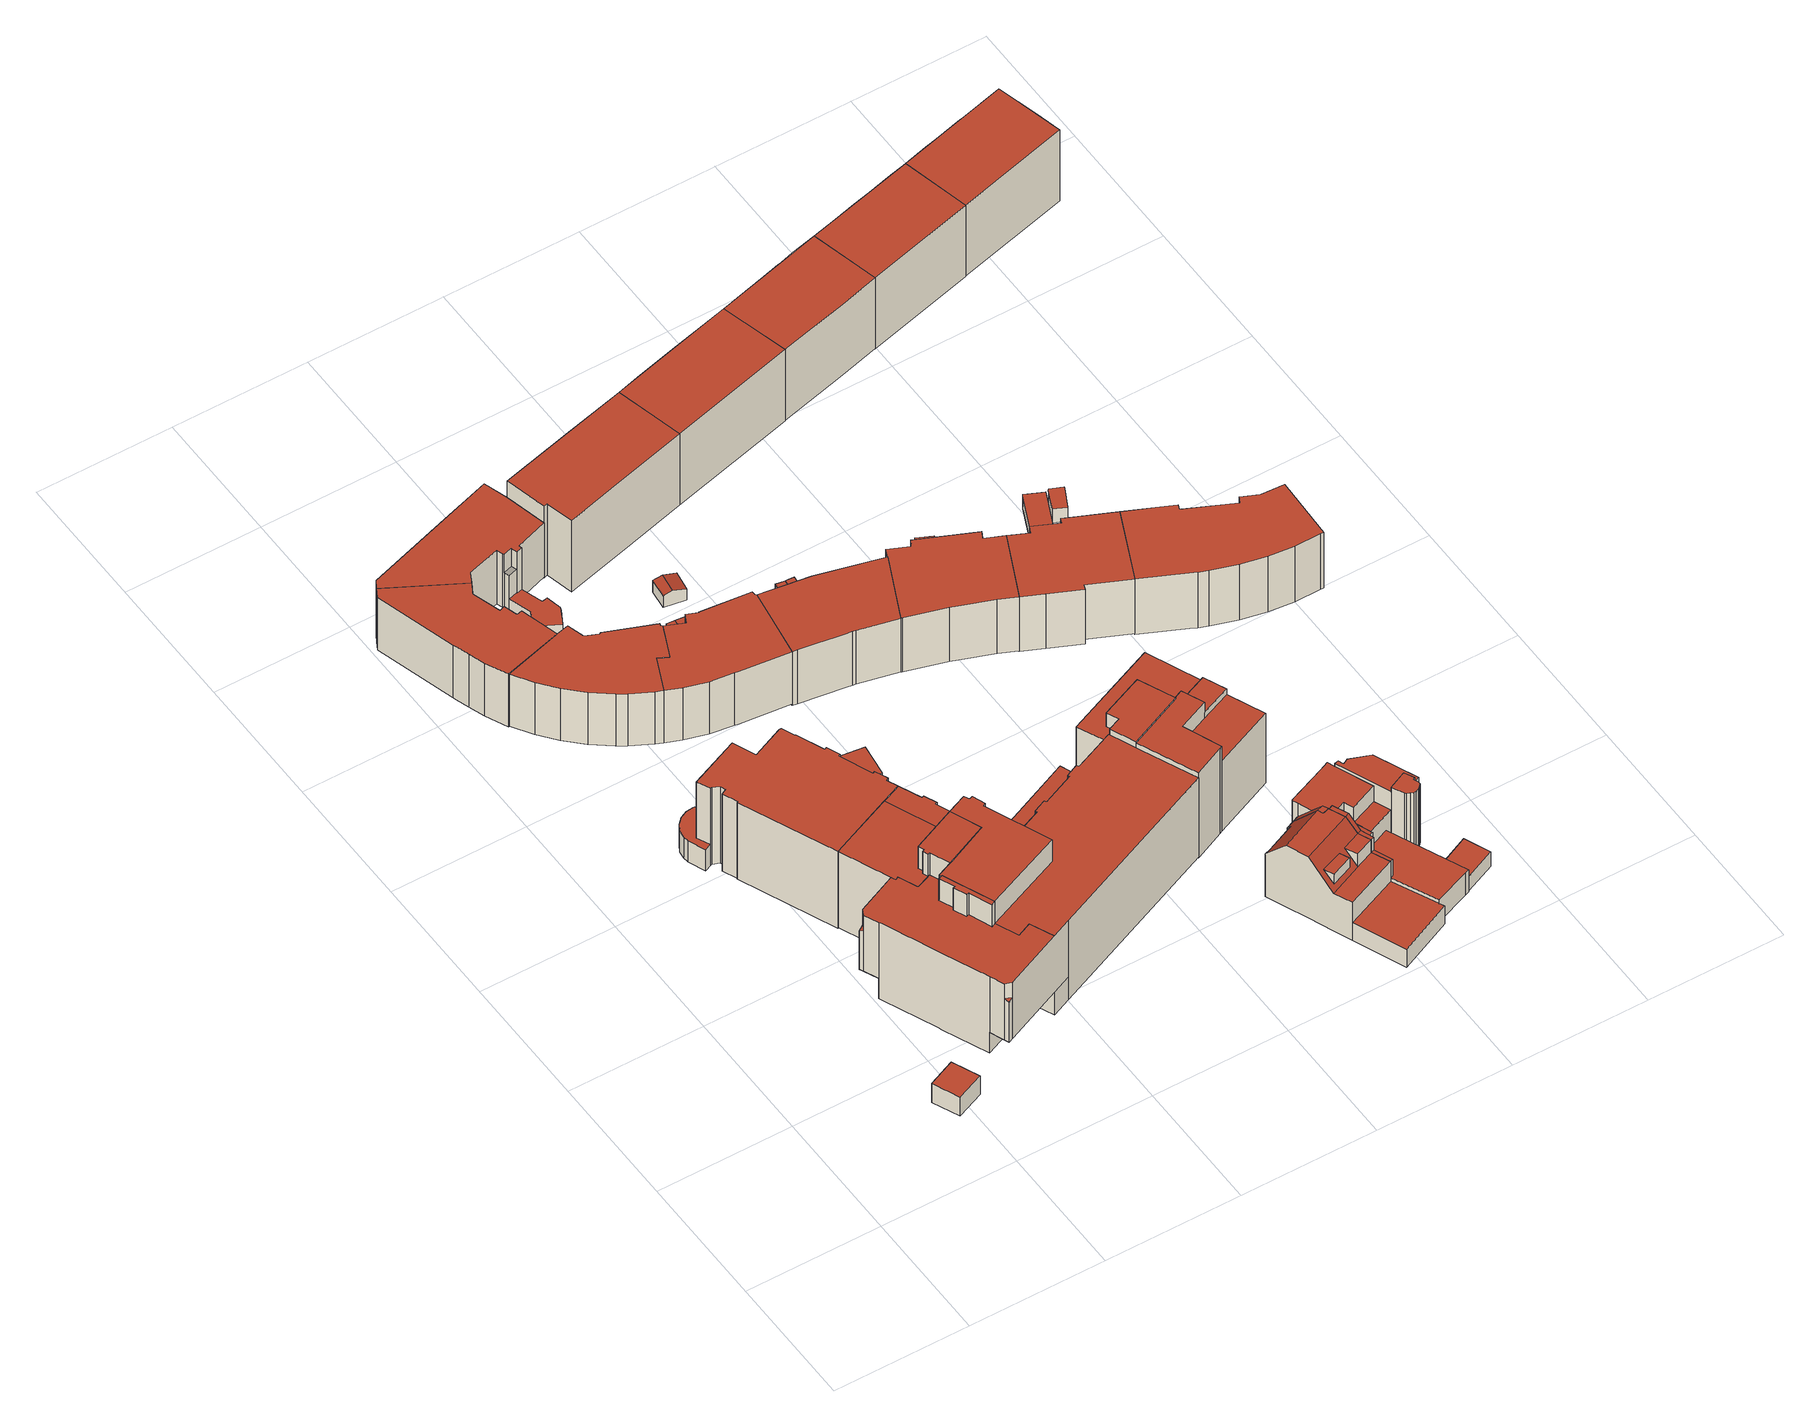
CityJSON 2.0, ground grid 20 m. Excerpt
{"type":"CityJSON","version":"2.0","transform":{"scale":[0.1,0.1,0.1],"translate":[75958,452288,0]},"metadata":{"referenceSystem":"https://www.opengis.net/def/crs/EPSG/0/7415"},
"CityObjects":{
"building1":{"type":"Building","attributes":{"Volume":65.05,"Dakoppervlakte":18.76,"Muuroppervlakte":60.08,"Vloeroppervlakte":18.76,"hoogte_Z_max_in_m_NAP":5.34,"GEB_DOEL":"winkelfunctie","dateOfConstruction":"1984-01-01","measuredHeight":3.47},"geometry":[{"type":"Solid","lod":"2","boundaries":[[[[0,1,2,3]],[[4,5,6,7]],[[3,6,5,0]],[[3,2,7,6]],[[1,4,7,2]],[[0,5,4,1]]]],"semantics":{"surfaces":[{"type":"GroundSurface"},{"type":"RoofSurface"},{"type":"WallSurface"}],"values":[[0,1,2,2,2,2]]}}]},
"building2":{"type":"Building","attributes":{"Volume":2434.94,"Dakoppervlakte":188.05,"Muuroppervlakte":1037.44,"Vloeroppervlakte":131.48,"hoogte_Z_max_in_m_NAP":19.71,"GEB_DOEL":"winkelfunctie","dateOfConstruction":"1984-01-01","measuredHeight":17.96},"geometry":[{"type":"Solid","lod":"2","boundaries":[[[[8,9,10,11,12,13,14,15,16,17,18,19,20,21,22]],[[23,24,25,26,27,28,29,30,31,32,33]],[[34,35,36,37,38,39,40,41,42]],[[43,44,45,46,47,48,49,50,51,52,53,54,55,56,57,58,59,60,61,62,63,64,65,66,67,68,69,70,71]],[[72,73,74]],[[75,76,77]],[[78,79,80,81,82,83,84,85]],[[10,9,24,44,43]],[[23,45,44,24]],[[23,33,46,45]],[[46,33,32,31,48,47]],[[72,49,48,31,30]],[[50,74,28,27,51]],[[18,17,40,55,54,53,52,51,27,21,20,19]],[[40,39,75,56,55]],[[57,77,37,36,58]],[[58,36,35,59]],[[59,35,34,60]],[[34,42,61,60]],[[13,12,70,69]],[[12,11,71,70]],[[10,43,71,11]],[[73,29,28,74]],[[72,30,29,73]],[[49,72,74,50]],[[38,37,77,76]],[[39,38,76,75]],[[75,77,57,56]],[[13,69,81,80,62,14]],[[64,63,79,78]],[[63,62,80,79]],[[82,81,69,68]],[[68,67,83,82]],[[67,66,84,83]],[[66,65,85,84]],[[64,78,85,65]],[[27,26,22,21]],[[8,22,26,25]],[[24,9,8,25]],[[16,15,42,41]],[[41,40,17,16]],[[62,61,42,15,14]]]],"semantics":{"surfaces":[{"type":"GroundSurface"},{"type":"OuterCeilingSurface"},{"type":"RoofSurface"},{"type":"WallSurface"}],"values":[[0,1,1,2,2,2,2,3,3,3,3,3,3,3,3,3,3,3,3,3,3,3,3,3,3,3,3,3,3,3,3,3,3,3,3,3,3,3,3,3,3,3]]}}]},
"building3":{"type":"Building","attributes":{"Volume":1548.56,"Dakoppervlakte":161.44,"Muuroppervlakte":562.69,"Vloeroppervlakte":161.44,"hoogte_Z_max_in_m_NAP":11.16,"GEB_DOEL":"woonfunctie","dateOfConstruction":"1934-01-01","measuredHeight":9.59},"geometry":[{"type":"Solid","lod":"2","boundaries":[[[[86,87,88,89,90,91,92,93,94,95,96,97,98,99]],[[100,101,102,103,104,105,106,107,108,109,110,111,112,113]],[[92,91,101,100]],[[102,90,89,103]],[[89,88,104,103]],[[88,87,105,104]],[[87,86,106,105]],[[86,99,107,106]],[[98,108,107,99]],[[98,97,109,108]],[[97,96,110,109]],[[96,95,111,110]],[[111,95,94,93,113,112]],[[100,113,93,92]],[[91,90,102,101]]]],"semantics":{"surfaces":[{"type":"GroundSurface"},{"type":"RoofSurface"},{"type":"WallSurface"}],"values":[[0,1,2,2,2,2,2,2,2,2,2,2,2,2,2]]}}]},
"building4":{"type":"Building","attributes":{"Volume":2049.91,"Dakoppervlakte":137.23,"Muuroppervlakte":784.65,"Vloeroppervlakte":137.23,"hoogte_Z_max_in_m_NAP":19.71,"GEB_DOEL":"kantoorfunctie","dateOfConstruction":"1984-01-01","measuredHeight":17.93},"geometry":[{"type":"Solid","lod":"2","boundaries":[[[[11,10,114,9,115,116,117,118,119,120,121,122]],[[123,124,125,48,47,46,45,44,126,127,128,129]],[[130,131,132,133,134,135,136,137]],[[123,121,120,124]],[[124,120,119,125]],[[46,116,115,45]],[[45,115,9,44]],[[126,44,9,114]],[[114,10,137,136,126]],[[137,10,11,130]],[[11,122,131,130]],[[132,131,122,121,123]],[[135,127,126,136]],[[123,129,133,132]],[[129,128,134,133]],[[134,128,127,135]],[[125,119,118,117,116,46,47,48]]]],"semantics":{"surfaces":[{"type":"GroundSurface"},{"type":"RoofSurface"},{"type":"WallSurface"}],"values":[[0,1,1,2,2,2,2,2,2,2,2,2,2,2,2,2,2]]}}]},
"building5":{"type":"Building","attributes":{"Volume":4323.43,"Dakoppervlakte":432.79,"Muuroppervlakte":1105.24,"Vloeroppervlakte":432.79,"hoogte_Z_max_in_m_NAP":15.72,"GEB_DOEL":"bijeenkomstfunctie","dateOfConstruction":"1984-01-01","measuredHeight":14.05},"geometry":[{"type":"Solid","lod":"2","boundaries":[[[[138,139,140,141,142,143,144,145,146,147,148,149,150,151,152,153,154,155,156,157,158,159,160,161,162,163,164,165,166,167,168,169,170]],[[171,172,173,174,175,176,177,178,179,180,181,182,183,125,124,184,185,186,187,188,189,190,191,192,193]],[[194,195,196,197,198,199,200,201,202,203,204,205,206,207,208,209]],[[210,211,212,213,214,215,216,217,218,219,220,221,222,223,224,225,226,227]],[[124,125,153,152,151,218,184]],[[142,141,171,193,227]],[[140,172,171,141]],[[173,172,140,139,205]],[[160,159,178,177,201]],[[178,159,158,179]],[[179,158,157,180]],[[157,156,181,180]],[[156,155,182,181]],[[155,154,183,182]],[[154,153,125,183]],[[139,138,206,205]],[[206,138,170,207]],[[207,170,169,208]],[[169,168,209,208]],[[168,167,194,209]],[[167,166,195,194]],[[196,195,166,165]],[[197,164,163,198]],[[198,163,162,199]],[[199,162,161,200]],[[160,201,200,161]],[[173,205,204,174]],[[203,175,174,204]],[[202,176,175,203]],[[201,177,176,202]],[[219,218,151,150]],[[150,149,220,219]],[[148,221,220,149]],[[221,148,147,222]],[[147,146,223,222]],[[223,146,145,224]],[[144,225,224,145]],[[225,144,143,226]],[[227,226,143,142]],[[184,218,217,185]],[[185,217,216,186]],[[186,216,215,187]],[[215,214,188,187]],[[213,189,188,214]],[[213,212,190,189]],[[190,212,211,191]],[[211,210,192,191]],[[227,193,192,210]],[[196,165,164,197]]]],"semantics":{"surfaces":[{"type":"GroundSurface"},{"type":"RoofSurface"},{"type":"WallSurface"}],"values":[[0,1,1,1,2,2,2,2,2,2,2,2,2,2,2,2,2,2,2,2,2,2,2,2,2,2,2,2,2,2,2,2,2,2,2,2,2,2,2,2,2,2,2,2,2,2,2,2,2]]}}]},
"building6":{"type":"Building","attributes":{"Volume":1645.42,"Dakoppervlakte":180.67,"Muuroppervlakte":555.61,"Vloeroppervlakte":185.48,"hoogte_Z_max_in_m_NAP":11.16,"GEB_DOEL":"woonfunctie","dateOfConstruction":"1934-01-01","measuredHeight":9.51},"geometry":[{"type":"Solid","lod":"2","boundaries":[[[[228,229,230,231,232,233,234,235,236,237,238,239,240,241,242,243,244,245,246,247,248,249]],[[250,251,252,253]],[[254,255,256,257,258,259,260,261,262,263,264,102,101,265,266,267,268,269]],[[270,271,272,273,274]],[[275,276,277,278]],[[254,243,242,255]],[[255,242,241,256]],[[256,241,240,257]],[[257,240,239,258]],[[259,258,239,238]],[[238,237,276,260,259]],[[232,231,262,261,253]],[[231,230,263,262]],[[264,229,228,102]],[[249,101,102,228]],[[249,248,265,101]],[[248,247,266,265]],[[266,247,246,267]],[[267,246,245,268]],[[268,245,244,269]],[[243,254,269,244]],[[273,236,235,274]],[[270,274,235,234]],[[233,271,270,234]],[[233,232,253,252,271]],[[277,276,237,236,273]],[[278,251,250,275]],[[252,251,272,271]],[[251,278,277,273,272]],[[253,261,260,276,275,250]],[[229,264,263,230]]]],"semantics":{"surfaces":[{"type":"GroundSurface"},{"type":"OuterFloorSurface"},{"type":"RoofSurface"},{"type":"WallSurface"}],"values":[[0,1,2,2,2,3,3,3,3,3,3,3,3,3,3,3,3,3,3,3,3,3,3,3,3,3,3,3,3,3,3]]}}]},
"building7":{"type":"Building","attributes":{"Volume":1708.85,"Dakoppervlakte":189.74,"Muuroppervlakte":633.16,"Vloeroppervlakte":190.94,"hoogte_Z_max_in_m_NAP":11.16,"GEB_DOEL":"woonfunctie","dateOfConstruction":"1933-01-01","measuredHeight":9.79},"geometry":[{"type":"Solid","lod":"2","boundaries":[[[[279,280,281,282,283,284,285,286,287,288,289,290,291,292,293,294,295,296,297,298,299]],[[300,301,302,303]],[[304,305,306,307,308,309,310,311,312,313,314,109,108,315,316]],[[317,318,319,320,321,322,323,324,325,326,327]],[[281,280,109,314]],[[280,279,108,109]],[[108,279,299,315]],[[299,298,316,315]],[[298,297,304,316]],[[297,296,302,305,304]],[[308,324,287,286,309]],[[285,284,311,310]],[[284,283,312,311]],[[282,313,312,283]],[[281,314,313,282]],[[295,294,317,327]],[[294,293,318,317]],[[318,293,292,319]],[[319,292,291,290,321,320]],[[321,290,289,322]],[[322,289,288,323]],[[287,324,323,288]],[[296,295,327,303,302]],[[300,303,327,326]],[[302,301,306,305]],[[301,300,326,325,307,306]],[[325,324,308,307]],[[286,285,310,309]]]],"semantics":{"surfaces":[{"type":"GroundSurface"},{"type":"OuterFloorSurface"},{"type":"RoofSurface"},{"type":"WallSurface"}],"values":[[0,1,2,2,3,3,3,3,3,3,3,3,3,3,3,3,3,3,3,3,3,3,3,3,3,3,3,3]]}}]},
"building8":{"type":"Building","attributes":{"Volume":1625.77,"Dakoppervlakte":179.89,"Muuroppervlakte":541.21,"Vloeroppervlakte":183.82,"hoogte_Z_max_in_m_NAP":11.16,"GEB_DOEL":"woonfunctie","dateOfConstruction":"1934-01-01","measuredHeight":9.47},"geometry":[{"type":"Solid","lod":"2","boundaries":[[[[328,329,330,331,332,333,334,335,242,241,240,239,336,337,338,339,340,341,342]],[[343,344,345,346]],[[347,348,258,257,256,255,349,350,351,352,353,354,355,356,357,358]],[[359,360,361,362,363,364]],[[353,331,330,354]],[[355,354,330,329]],[[356,355,329,328,360]],[[339,338,358,357,344]],[[338,337,347,358]],[[258,348,336,239]],[[240,257,258,239]],[[257,240,241,256]],[[255,256,241,242]],[[349,255,242,335]],[[335,334,350,349]],[[351,350,334,333]],[[351,333,332,331,353,352]],[[328,342,361,360]],[[341,362,361,342]],[[341,340,363,362]],[[340,339,344,343,363]],[[346,364,363,343]],[[346,345,359,364]],[[360,359,345,344,357,356]],[[337,336,348,347]]]],"semantics":{"surfaces":[{"type":"GroundSurface"},{"type":"OuterFloorSurface"},{"type":"RoofSurface"},{"type":"WallSurface"}],"values":[[0,1,2,2,3,3,3,3,3,3,3,3,3,3,3,3,3,3,3,3,3,3,3,3,3]]}}]},
"building9":{"type":"Building","attributes":{"Volume":8890.63,"Dakoppervlakte":733.2,"Muuroppervlakte":2087.28,"Vloeroppervlakte":733.2,"hoogte_Z_max_in_m_NAP":19.71,"GEB_DOEL":"industriefunctie - kantoorfunctie - overige gebruiksfunctie","dateOfConstruction":"1985-01-01","measuredHeight":18.37},"geometry":[{"type":"Solid","lod":"2","boundaries":[[[[365,366,367,368,369,370,371,372,373,374,375,376,377,378,379,380,381,382,383]],[[58,384,385,386,387,388,389,390,391,392,393,394,395,62,61,60,59]],[[396,221,220,219,218,397,398,399,400,401,402,403,404,405,406,407,408,409,410,411,412,413,414,415,416,417]],[[418,132,131,130,419,80,420,421,422,423,424]],[[425,426,427,428,184,124,123,429]],[[372,371,61,62]],[[60,61,371,370]],[[370,369,59,60]],[[369,368,58,59]],[[368,367,384,58]],[[384,367,366,415,385]],[[366,365,416,415]],[[365,383,417,416]],[[396,417,383,382]],[[382,381,221,396]],[[381,380,220,221]],[[380,379,219,220]],[[379,378,218,219]],[[131,132,123,376,375]],[[130,131,375,374]],[[419,130,374,373]],[[124,184,218,378,377]],[[123,124,377,376]],[[418,429,123,132]],[[405,404,422,421]],[[403,423,422,404]],[[424,423,403,402]],[[402,401,429,418,424]],[[401,400,425,429]],[[400,399,426,425]],[[398,427,426,399]],[[428,427,398,397]],[[218,184,428,397]],[[414,386,385,415]],[[386,414,413,387]],[[387,413,412,388]],[[388,412,411,389]],[[411,410,390,389]],[[390,410,409,391]],[[391,409,408,392]],[[392,408,407,393]],[[407,406,394,393]],[[405,421,420,395,394,406]],[[395,420,80,62]],[[373,372,62,80,419]]]],"semantics":{"surfaces":[{"type":"GroundSurface"},{"type":"RoofSurface"},{"type":"WallSurface"}],"values":[[0,1,1,1,1,2,2,2,2,2,2,2,2,2,2,2,2,2,2,2,2,2,2,2,2,2,2,2,2,2,2,2,2,2,2,2,2,2,2,2,2,2,2,2,2]]}}]},
"building10":{"type":"Building","attributes":{"Volume":6.99,"Dakoppervlakte":3.49,"Muuroppervlakte":16.36,"Vloeroppervlakte":3.48,"hoogte_Z_max_in_m_NAP":3.72,"GEB_DOEL":"onbekend","dateOfConstruction":"1934-01-01","measuredHeight":2.06},"geometry":[{"type":"Solid","lod":"2","boundaries":[[[[430,431,432,433]],[[434,435,436,437]],[[431,436,435,432]],[[436,431,430,437]],[[437,430,433,434]],[[433,432,435,434]]]],"semantics":{"surfaces":[{"type":"GroundSurface"},{"type":"RoofSurface"},{"type":"WallSurface"}],"values":[[0,1,2,2,2,2]]}}]},
"building11":{"type":"Building","attributes":{"Volume":9.39,"Dakoppervlakte":4.51,"Muuroppervlakte":18.48,"Vloeroppervlakte":4.51,"hoogte_Z_max_in_m_NAP":3.72,"GEB_DOEL":"onbekend","dateOfConstruction":"1934-01-01","measuredHeight":2.14},"geometry":[{"type":"Solid","lod":"2","boundaries":[[[[438,439,440,441]],[[434,442,443,435]],[[438,441,435,443]],[[434,435,441,440]],[[434,440,439,442]],[[439,438,443,442]]]],"semantics":{"surfaces":[{"type":"GroundSurface"},{"type":"RoofSurface"},{"type":"WallSurface"}],"values":[[0,1,2,2,2,2]]}}]},
"building12":{"type":"Building","attributes":{"Volume":21.77,"Dakoppervlakte":9.79,"Muuroppervlakte":27.11,"Vloeroppervlakte":9.47,"hoogte_Z_max_in_m_NAP":3.97,"GEB_DOEL":"onbekend","dateOfConstruction":"1934-01-01","measuredHeight":2.52},"geometry":[{"type":"Solid","lod":"2","boundaries":[[[[444,445,446,447,448,449]],[[450,451,452,453]],[[451,454,455,452]],[[454,444,449,455]],[[453,447,446,450]],[[445,451,450,446]],[[455,449,448,447,453,452]],[[445,444,454,451]]]],"semantics":{"surfaces":[{"type":"GroundSurface"},{"type":"RoofSurface"},{"type":"WallSurface"}],"values":[[0,1,1,2,2,2,2,2]]}}]},
"building13":{"type":"Building","attributes":{"Volume":2686.93,"Dakoppervlakte":206.83,"Muuroppervlakte":795.56,"Vloeroppervlakte":206.84,"hoogte_Z_max_in_m_NAP":14.22,"GEB_DOEL":"woonfunctie","dateOfConstruction":"1966-01-01","measuredHeight":12.99},"geometry":[{"type":"Solid","lod":"2","boundaries":[[[[456,457,458,459,460,461,462,463,464,465,466,467]],[[468,469,470,471,472,473,474,475,476,477,478,479]],[[474,473,467,466]],[[466,465,475,474]],[[462,478,477,476,475,465,464,463]],[[456,467,473,472]],[[462,461,479,478]],[[461,460,459,458,457,456,472,471,470,469,468,479]]]],"semantics":{"surfaces":[{"type":"GroundSurface"},{"type":"RoofSurface"},{"type":"WallSurface"}],"values":[[0,1,2,2,2,2,2,2]]}}]},
"building14":{"type":"Building","attributes":{"Volume":1617.61,"Dakoppervlakte":166.3,"Muuroppervlakte":514.62,"Vloeroppervlakte":166.3,"hoogte_Z_max_in_m_NAP":11.16,"GEB_DOEL":"winkelfunctie,woonfunctie - woonfunctie","dateOfConstruction":"1934-01-01","measuredHeight":9.73},"geometry":[{"type":"Solid","lod":"2","boundaries":[[[[480,481,482,483,484,485,486,487,488]],[[489,490,491,492,493,494,354,353,495]],[[487,486,492,491]],[[486,485,493,492]],[[484,494,493,485]],[[484,483,354,494]],[[483,482,353,354]],[[482,481,495,353]],[[490,489,495,481,480,488]],[[487,491,490,488]]]],"semantics":{"surfaces":[{"type":"GroundSurface"},{"type":"RoofSurface"},{"type":"WallSurface"}],"values":[[0,1,2,2,2,2,2,2,2,2]]}}]},
"building15":{"type":"Building","attributes":{"Volume":7.9,"Dakoppervlakte":3.62,"Muuroppervlakte":17.65,"Vloeroppervlakte":3.62,"hoogte_Z_max_in_m_NAP":3.62,"GEB_DOEL":"onbekend","dateOfConstruction":"1934-01-01","measuredHeight":2.18},"geometry":[{"type":"Solid","lod":"2","boundaries":[[[[496,497,498,499]],[[500,501,502,503]],[[497,496,500,503]],[[496,499,501,500]],[[501,499,498,502]],[[498,497,503,502]]]],"semantics":{"surfaces":[{"type":"GroundSurface"},{"type":"RoofSurface"},{"type":"WallSurface"}],"values":[[0,1,2,2,2,2]]}}]},
"building16":{"type":"Building","attributes":{"Volume":7.8,"Dakoppervlakte":3.63,"Muuroppervlakte":17.44,"Vloeroppervlakte":3.63,"hoogte_Z_max_in_m_NAP":3.62,"GEB_DOEL":"onbekend","dateOfConstruction":"1934-01-01","measuredHeight":2.15},"geometry":[{"type":"Solid","lod":"2","boundaries":[[[[504,505,506,507,508,509]],[[510,500,503,511,512,513]],[[506,505,513,512]],[[513,505,504,509,500,510]],[[509,508,503,500]],[[503,508,507,506,512,511]]]],"semantics":{"surfaces":[{"type":"GroundSurface"},{"type":"RoofSurface"},{"type":"WallSurface"}],"values":[[0,1,2,2,2,2]]}}]},
"building17":{"type":"Building","attributes":{"Volume":1186.54,"Dakoppervlakte":188.71,"Muuroppervlakte":435.35,"Vloeroppervlakte":171.13,"hoogte_Z_max_in_m_NAP":12.22,"GEB_DOEL":"winkelfunctie - woonfunctie","dateOfConstruction":"1925-01-01","measuredHeight":11.18},"children":["building17-1"],"geometry":[{"type":"Solid","lod":"2","boundaries":[[[[514,515,516,517,518,519,520,521,522,523,524,525,526,527,528,529,530,531,532,533,534,535]],[[536,537,538,539,540,541]],[[542,543,544,545,546,547,548]],[[549,550,551,552,553,554],[555,556,557,558]],[[559,560,553,552,561]],[[544,543,551,550,562,563,564,565]],[[566,567,549,554]],[[532,538,537,533]],[[539,515,514,540]],[[536,541,540,514,535,534]],[[560,549,567]],[[567,566,553,560]],[[559,561,539,538]],[[547,546,522,521]],[[546,545,523,522]],[[523,545,544,565,525,524]],[[526,525,565,564]],[[564,563,562,550,549,560,559,538,532,531,530,529,528,527,526]],[[561,552,551,543,542,519,518,517,516,515,539]],[[548,547,521,520,519,542]],[[536,534,533,537]],[[566,554,553]],[[568,569,558,557]],[[568,557,556]],[[556,555,569,568]],[[569,555,558]]]],"semantics":{"surfaces":[{"type":"GroundSurface"},{"type":"RoofSurface"},{"type":"WallSurface"}],"values":[[0,1,1,1,1,1,1,2,2,2,2,2,2,2,2,2,2,2,2,2,2,2,1,2,2,2]]}}]},
"building17-1":{"type":"BuildingInstallation","attributes":{"relationToConstruction":"outside"},"parents":["building17"],"geometry":[{"type":"MultiSurface","lod":"2","boundaries":[[[568,569,558,557]],[[568,557,556]],[[556,555,569,568]],[[569,555,558]]],"semantics":{"surfaces":[{"type":"RoofSurface"},{"type":"WallSurface"}],"values":[0,1,1,1]}}]},
"building18":{"type":"Building","attributes":{"Volume":3792.8,"Dakoppervlakte":269.91,"Muuroppervlakte":993.11,"Vloeroppervlakte":269.9,"hoogte_Z_max_in_m_NAP":16.77,"GEB_DOEL":"winkelfunctie - winkelfunctie,woonfunctie - woonfunctie","dateOfConstruction":"1984-01-01","measuredHeight":15.63},"geometry":[{"type":"Solid","lod":"2","boundaries":[[[[570,571,572,573,574,575,576,577,578,579]],[[580,581,582,583,584,585,586,587,588]],[[589,590,591,592,593,594,595,596,597]],[[598,599,600,601,602,603]],[[604,605,606,607,608]],[[609,610,611,612]],[[574,573,586,585]],[[572,587,586,573]],[[588,587,572,571]],[[591,570,579,592]],[[593,592,579,578]],[[594,593,578,577,605]],[[570,591,599,598,588,571]],[[577,576,606,605]],[[576,575,607,606]],[[575,574,585,612,611,607]],[[611,610,608,607]],[[596,610,609,597]],[[594,605,604,595]],[[608,610,596,595,604]],[[589,597,609,584,583]],[[602,581,580,603]],[[588,598,603,580]],[[602,601,582,581]],[[582,601,600,590,589,583]],[[609,612,585,584]],[[599,591,590,600]]]],"semantics":{"surfaces":[{"type":"GroundSurface"},{"type":"RoofSurface"},{"type":"WallSurface"}],"values":[[0,1,1,1,1,1,2,2,2,2,2,2,2,2,2,2,2,2,2,2,2,2,2,2,2,2,2]]}}]},
"building19":{"type":"Building","attributes":{"Volume":1679.08,"Dakoppervlakte":172.36,"Muuroppervlakte":528.75,"Vloeroppervlakte":172.36,"hoogte_Z_max_in_m_NAP":11.16,"GEB_DOEL":"woonfunctie","dateOfConstruction":"1934-01-01","measuredHeight":9.74},"geometry":[{"type":"Solid","lod":"2","boundaries":[[[[613,614,615,616,617,618,619,620,621,622,623,486,485]],[[624,625,626,627,628,493,492,629,630,631,632,633,634]],[[632,620,619,633]],[[624,634,618,617]],[[616,625,624,617]],[[616,615,626,625]],[[615,614,627,626]],[[628,627,614,613]],[[613,485,493,628]],[[492,493,485,486]],[[629,492,486,623]],[[623,622,630,629]],[[632,631,630,622,621,620]],[[619,618,634,633]]]],"semantics":{"surfaces":[{"type":"GroundSurface"},{"type":"RoofSurface"},{"type":"WallSurface"}],"values":[[0,1,2,2,2,2,2,2,2,2,2,2,2,2]]}}]},
"building20":{"type":"Building","attributes":{"Volume":988.42,"Dakoppervlakte":156.7,"Muuroppervlakte":504.92,"Vloeroppervlakte":152.53,"hoogte_Z_max_in_m_NAP":12.22,"GEB_DOEL":"winkelfunctie - woonfunctie","dateOfConstruction":"1903-01-01","measuredHeight":11.27},"geometry":[{"type":"MultiSurface","lod":"2","boundaries":[[[635,636,637,638,639,640,641,642,643,644,645,646,647,648,649,650,651,652]],[[653,654,655,656]],[[657,658,659,660,661,662,663,664,665,666]],[[667,668,669,670,671,672,673,674,675,676,677,678,679,680]],[[681,544,565,564]],[[682,545,544,681,671]],[[683,684,685,686]],[[683,687,688,689,690,691,692]],[[693,694,549,567]],[[694,695,550,549]],[[559,696,697,560]],[[695,698,563,562,550]],[[635,652,659,658]],[[660,659,652,651]],[[661,660,651,650]],[[661,650,649,662]],[[679,656,655,680]],[[645,644,668,667,680,655,654]],[[668,644,643,642,670,669]],[[642,682,670]],[[699,647,656,679,678,686]],[[640,639,565,544]],[[564,565,639,638,673]],[[642,641,545,682]],[[640,544,545,641]],[[670,682,671]],[[637,674,673,638]],[[564,673,672,681]],[[681,672,671]],[[559,560,700,635,658]],[[563,674,637,636,562]],[[560,697,693,567]],[[694,693,697]],[[567,549,560]],[[701,702,700,560,549,550,562,636]],[[698,695,689,688,675]],[[683,692,684]],[[676,675,688,687]],[[687,683,677,676]],[[686,678,677,683]],[[674,563,698,675]],[[684,692,663,662,649,648,685]],[[664,691,690,665]],[[691,664,663,692]],[[658,657,696,559]],[[696,657,666,697]],[[689,695,694,697,666,665,690]],[[645,654,653,646]],[[653,656,647,646]],[[699,686,685,648]]],"semantics":{"surfaces":[{"type":"GroundSurface"},{"type":"OuterCeilingSurface"},{"type":"RoofSurface"},{"type":"WallSurface"}],"values":[0,1,2,2,2,2,2,2,2,2,2,2,3,3,3,3,3,3,3,3,3,3,3,3,3,3,3,3,3,3,3,3,3,3,3,3,3,3,3,3,3,3,3,3,3,3,3,3,3,3]}}]},
"building21":{"type":"Building","attributes":{"Volume":2554.63,"Dakoppervlakte":196.86,"Muuroppervlakte":763.56,"Vloeroppervlakte":196.86,"hoogte_Z_max_in_m_NAP":14.22,"GEB_DOEL":"woonfunctie","dateOfConstruction":"1966-01-01","measuredHeight":12.98},"geometry":[{"type":"Solid","lod":"2","boundaries":[[[[703,704,705,462,461,706,707,708]],[[709,710,711,712,713,479,478,714]],[[462,705,714,478]],[[705,704,709,714]],[[461,462,478,479]],[[704,703,708,707,706,461,479,713,712,711,710,709]]]],"semantics":{"surfaces":[{"type":"GroundSurface"},{"type":"RoofSurface"},{"type":"WallSurface"}],"values":[[0,1,2,2,2,2]]}}]},
"building22":{"type":"Building","attributes":{"Volume":18.92,"Dakoppervlakte":8.88,"Muuroppervlakte":25.98,"Vloeroppervlakte":8.88,"hoogte_Z_max_in_m_NAP":3.55,"GEB_DOEL":"onbekend","dateOfConstruction":"1934-01-01","measuredHeight":2.13},"geometry":[{"type":"Solid","lod":"2","boundaries":[[[[715,716,717,718,719]],[[720,721,722,723,724]],[[718,717,721,720]],[[716,722,721,717]],[[716,715,723,722]],[[724,723,715,719]],[[719,718,720,724]]]],"semantics":{"surfaces":[{"type":"GroundSurface"},{"type":"RoofSurface"},{"type":"WallSurface"}],"values":[[0,1,2,2,2,2,2]]}}]},
"building23":{"type":"Building","attributes":{"Volume":7.11,"Dakoppervlakte":3.26,"Muuroppervlakte":16.57,"Vloeroppervlakte":3.26,"hoogte_Z_max_in_m_NAP":3.55,"GEB_DOEL":"onbekend","dateOfConstruction":"1934-01-01","measuredHeight":2.18},"geometry":[{"type":"Solid","lod":"2","boundaries":[[[[725,726,718,717]],[[720,727,728,721]],[[718,726,727,720]],[[726,725,728,727]],[[717,721,728,725]],[[721,717,718,720]]]],"semantics":{"surfaces":[{"type":"GroundSurface"},{"type":"RoofSurface"},{"type":"WallSurface"}],"values":[[0,1,2,2,2,2]]}}]},
"building24":{"type":"Building","attributes":{"Volume":366.84,"Dakoppervlakte":36.35,"Muuroppervlakte":283.42,"Vloeroppervlakte":37.55,"hoogte_Z_max_in_m_NAP":11.8,"GEB_DOEL":"winkelfunctie - woonfunctie","dateOfConstruction":"1925-01-01","measuredHeight":10.73},"geometry":[{"type":"Solid","lod":"2","boundaries":[[[[729,730,731,732,733,734,735,736,737,738,739,740,741,742,743,744,745,746,747]],[[748,749,750]],[[751,752,753,754,755,756,757,758,759,760]],[[761,762,763,764,765,766,767,768,769,770,771,772,773,774]],[[752,751,760,747,746,745]],[[754,733,732,755]],[[755,732,731,756]],[[757,756,731,730,750]],[[759,748,729,747,760]],[[750,730,729,748]],[[758,749,748,759]],[[736,735,767,766]],[[734,768,767,735]],[[769,768,734,733,754]],[[772,771,752,745,744]],[[744,743,773,772]],[[774,773,743,742]],[[742,741,761,774]],[[762,761,741,740]],[[763,762,740,739]],[[739,738,764,763]],[[737,765,764,738]],[[736,766,765,737]],[[769,754,753,770]],[[753,752,771,770]],[[750,749,758,757]]]],"semantics":{"surfaces":[{"type":"GroundSurface"},{"type":"OuterFloorSurface"},{"type":"RoofSurface"},{"type":"WallSurface"}],"values":[[0,1,2,2,3,3,3,3,3,3,3,3,3,3,3,3,3,3,3,3,3,3,3,3,3,3]]}}]},
"building25":{"type":"Building","attributes":{"Volume":26.23,"Dakoppervlakte":8.97,"Muuroppervlakte":35.35,"Vloeroppervlakte":8.97,"hoogte_Z_max_in_m_NAP":4.33,"GEB_DOEL":"onbekend","dateOfConstruction":"1934-01-01","measuredHeight":2.92},"geometry":[{"type":"Solid","lod":"2","boundaries":[[[[775,776,777,778]],[[779,780,781,782]],[[775,778,780,779]],[[778,777,781,780]],[[776,782,781,777]],[[776,775,779,782]]]],"semantics":{"surfaces":[{"type":"GroundSurface"},{"type":"RoofSurface"},{"type":"WallSurface"}],"values":[[0,1,2,2,2,2]]}}]},
"building26":{"type":"Building","attributes":{"Volume":53.2,"Dakoppervlakte":20.05,"Muuroppervlakte":47.88,"Vloeroppervlakte":20.05,"hoogte_Z_max_in_m_NAP":3.63,"GEB_DOEL":"industriefunctie","dateOfConstruction":"1925-01-01","measuredHeight":2.65},"geometry":[{"type":"Solid","lod":"2","boundaries":[[[[783,784,785,786]],[[787,788,789,790]],[[783,786,788,787]],[[786,785,789,788]],[[784,790,789,785]],[[787,790,784,783]]]],"semantics":{"surfaces":[{"type":"GroundSurface"},{"type":"RoofSurface"},{"type":"WallSurface"}],"values":[[0,1,2,2,2,2]]}}]},
"building27":{"type":"Building","attributes":{"Volume":1690.57,"Dakoppervlakte":179.13,"Muuroppervlakte":551.97,"Vloeroppervlakte":182.51,"hoogte_Z_max_in_m_NAP":11.16,"GEB_DOEL":"winkelfunctie - woonfunctie","dateOfConstruction":"1934-01-01","measuredHeight":9.85},"geometry":[{"type":"Solid","lod":"2","boundaries":[[[[791,792,793,794,795,796,797,798,799,800,801,802,803,804,805,806]],[[807,808,809,810]],[[811,812,634,633,813,814,815,816,817,818,819,820]],[[821,822,823,824,825,826,827,828]],[[829,830,831,832]],[[833,834,835,836]],[[798,797,820,819,821]],[[797,796,811,820]],[[796,795,812,811]],[[634,812,795,794]],[[794,793,633,634]],[[633,793,792,813]],[[791,806,815,814]],[[817,816,815,806,805,804]],[[818,817,804,803,830]],[[827,800,799,828]],[[828,799,798,821]],[[831,830,803,802,836]],[[801,833,836,802]],[[834,833,801,800,827]],[[824,823,807,810]],[[823,822,808,807]],[[834,827,826,835]],[[836,835,826,825,832,831]],[[825,824,810,809,829,832]],[[821,819,818,830,829,809,808,822]],[[813,792,791,814]]]],"semantics":{"surfaces":[{"type":"GroundSurface"},{"type":"OuterFloorSurface"},{"type":"RoofSurface"},{"type":"WallSurface"}],"values":[[0,1,2,2,2,2,3,3,3,3,3,3,3,3,3,3,3,3,3,3,3,3,3,3,3,3,3]]}}]},
"building28":{"type":"Building","attributes":{"Volume":45.46,"Dakoppervlakte":19.37,"Muuroppervlakte":44.94,"Vloeroppervlakte":21.6,"hoogte_Z_max_in_m_NAP":3.65,"GEB_DOEL":"onbekend","dateOfConstruction":"1934-01-01","measuredHeight":2.35},"geometry":[{"type":"Solid","lod":"2","boundaries":[[[[837,838,839,840,841]],[[842,843,844,845,846]],[[838,837,842,846]],[[844,843,842,837,841,840]],[[839,845,844,840]],[[845,839,838,846]]]],"semantics":{"surfaces":[{"type":"GroundSurface"},{"type":"RoofSurface"},{"type":"WallSurface"}],"values":[[0,1,2,2,2,2]]}}]},
"building29":{"type":"Building","attributes":{"Volume":2196.75,"Dakoppervlakte":169.46,"Muuroppervlakte":693.72,"Vloeroppervlakte":169.46,"hoogte_Z_max_in_m_NAP":14.22,"GEB_DOEL":"woonfunctie","dateOfConstruction":"1966-01-01","measuredHeight":12.96},"geometry":[{"type":"Solid","lod":"2","boundaries":[[[[847,848,849,850,851,852,853,854,855,856]],[[857,858,859,860,861,862,709,714,863,864]],[[857,851,850,849,848,847,856,855,709,862,861,860,859,858]],[[714,709,855,854]],[[864,863,714,854,853,852]],[[852,851,857,864]]]],"semantics":{"surfaces":[{"type":"GroundSurface"},{"type":"RoofSurface"},{"type":"WallSurface"}],"values":[[0,1,2,2,2,2]]}}]},
"building30":{"type":"Building","attributes":{"Volume":16.85,"Dakoppervlakte":6.86,"Muuroppervlakte":26.65,"Vloeroppervlakte":6.86,"hoogte_Z_max_in_m_NAP":3.79,"GEB_DOEL":"onbekend","dateOfConstruction":"1934-01-01","measuredHeight":2.45},"geometry":[{"type":"Solid","lod":"2","boundaries":[[[[865,866,867,868,869,870]],[[871,872,873,874,875,876]],[[868,871,876,869]],[[871,868,867,866,873,872]],[[866,865,874,873]],[[874,865,870,869,876,875]]]],"semantics":{"surfaces":[{"type":"GroundSurface"},{"type":"RoofSurface"},{"type":"WallSurface"}],"values":[[0,1,2,2,2,2]]}}]},
"building31":{"type":"Building","attributes":{"Volume":2613.09,"Dakoppervlakte":284.75,"Muuroppervlakte":744.51,"Vloeroppervlakte":288.22,"hoogte_Z_max_in_m_NAP":11.16,"GEB_DOEL":"winkelfunctie - woonfunctie","dateOfConstruction":"1934-01-01","measuredHeight":10.06},"geometry":[{"type":"Solid","lod":"2","boundaries":[[[[877,878,879,880,881,882,883,884,885,886,887,888,889,890,891,892,893,894,895,896,897,898,899,900,901]],[[902,903,904,905]],[[906,907,908,909,910,911,818,817,912,913,914,915,916,917,918,919,920]],[[834,833,836,921,922,923,924,925,926,927,928,929,930]],[[931,831,830,932]],[[893,920,919,894]],[[906,920,893,892]],[[907,906,892,891]],[[891,890,908,907]],[[910,909,908,890,889,888]],[[910,888,887,925,911]],[[818,830,878,877,817]],[[913,912,817,877,901,900]],[[914,899,898,915]],[[916,915,898,897]],[[916,897,896,917]],[[917,896,895,918]],[[894,919,918,895]],[[927,885,884,883,882,930,929,928]],[[882,881,834,930]],[[834,881,880,833]],[[833,880,879,836]],[[925,887,886,885,927,926]],[[830,831,836,879,878]],[[924,923,902,905]],[[902,923,922,903]],[[831,931,921,836]],[[931,932,904,903,922,921]],[[925,924,905,904,932,830,818,911]],[[914,913,900,899]]]],"semantics":{"surfaces":[{"type":"GroundSurface"},{"type":"OuterFloorSurface"},{"type":"RoofSurface"},{"type":"WallSurface"}],"values":[[0,1,2,2,2,3,3,3,3,3,3,3,3,3,3,3,3,3,3,3,3,3,3,3,3,3,3,3,3,3]]}}]},
"building32":{"type":"Building","attributes":{"Volume":2214.33,"Dakoppervlakte":170.1,"Muuroppervlakte":698.27,"Vloeroppervlakte":170.1,"hoogte_Z_max_in_m_NAP":14.22,"GEB_DOEL":"woonfunctie","dateOfConstruction":"1966-01-01","measuredHeight":13.02},"geometry":[{"type":"Solid","lod":"2","boundaries":[[[[933,934,935,936,937,938,939,940]],[[941,942,943,944,945,857,864,946]],[[934,933,864,857]],[[933,940,946,864]],[[940,939,941,946]],[[938,937,936,935,934,857,945,944,943,942,941,939]]]],"semantics":{"surfaces":[{"type":"GroundSurface"},{"type":"RoofSurface"},{"type":"WallSurface"}],"values":[[0,1,2,2,2,2]]}}]},
"building33":{"type":"Building","attributes":{"Volume":11.77,"Dakoppervlakte":6.38,"Muuroppervlakte":18.67,"Vloeroppervlakte":6.38,"hoogte_Z_max_in_m_NAP":3.06,"GEB_DOEL":"onbekend","dateOfConstruction":"1934-01-01","measuredHeight":1.85},"geometry":[{"type":"Solid","lod":"2","boundaries":[[[[947,948,949,950,951,952]],[[953,954,955,956,957,958]],[[950,949,957,956]],[[947,952,954,953]],[[954,952,951,950,956,955]],[[949,948,947,953,958,957]]]],"semantics":{"surfaces":[{"type":"GroundSurface"},{"type":"RoofSurface"},{"type":"WallSurface"}],"values":[[0,1,2,2,2,2]]}}]},
"building34":{"type":"Building","attributes":{"Volume":2280.44,"Dakoppervlakte":176.15,"Muuroppervlakte":709.64,"Vloeroppervlakte":176.15,"hoogte_Z_max_in_m_NAP":14.22,"GEB_DOEL":"woonfunctie","dateOfConstruction":"1966-01-01","measuredHeight":12.95},"geometry":[{"type":"Solid","lod":"2","boundaries":[[[[959,960,961,962,963,964,965,966,967]],[[968,941,946,969,970,971,972,973,974]],[[946,941,960,959]],[[959,967,969,946]],[[971,970,969,967,966,965]],[[971,965,964,963,962,961,960,941,968,974,973,972]]]],"semantics":{"surfaces":[{"type":"GroundSurface"},{"type":"RoofSurface"},{"type":"WallSurface"}],"values":[[0,1,2,2,2,2]]}}]}
},
"vertices":[
[201,149,19],[218,110,19],[178,93,19],[161,132,19],[218,110,53],[201,149,53],[161,132,53],[178,93,53],
[243,323,18],[275,337,18],[298,346,18],[310,318,18],[288,309,18],[290,306,18],[321,234,18],[335,201,18],[338,193,18],[267,163,18],[239,227,18],[237,233,18],[204,310,18],[202,314,18],[240,330,18],[263,365,55],[275,337,55],[243,323,55],[240,330,55],[202,314,55],[193,334,55],[190,340,55],[197,343,55],[256,369,55],[256,368,55],[259,362,55],[356,210,55],[371,176,55],[399,188,55],[285,139,55],[278,136,55],[275,143,55],[267,163,55],[338,193,55],[335,201,55],[298,346,157],[275,337,157],[263,365,157],[259,362,157],[256,368,157],[256,369,157],[197,343,157],[193,334,157],[202,314,157],[204,310,157],[237,233,157],[239,227,157],[267,163,157],[275,143,157],[285,139,157],[399,188,157],[371,176,157],[356,210,157],[335,201,157],[321,234,157],[315,231,157],[302,264,157],[298,263,157],[290,281,157],[294,282,157],[284,304,157],[290,306,157],[288,309,157],[310,318,157],[197,343,129],[190,340,125],[193,334,129],[275,143,130],[278,136,128],[285,139,130],[302,264,197],[315,231,197],[321,234,197],[290,306,197],[284,304,197],[294,282,197],[290,281,197],[298,263,197],
[119,1042,16],[127,1045,16],[133,1025,16],[141,1027,16],[157,971,16],[70,947,16],[55,978,16],[47,1002,16],[41,1020,16],[39,1026,16],[5,1143,16],[12,1156,16],[115,1100,16],[106,1084,16],[55,978,112],[70,947,112],[157,971,112],[141,1027,112],[133,1025,112],[127,1045,112],[119,1042,112],[106,1084,112],[115,1100,112],[12,1156,112],[5,1143,112],[39,1026,112],[41,1020,112],[47,1002,112],
[295,345,18],[263,365,18],[259,362,18],[256,368,18],[256,369,18],[225,441,18],[319,481,18],[357,391,18],[375,347,18],[357,391,157],[319,481,157],[225,441,157],[295,345,157],[292,353,157],[296,355,157],[292,363,157],[310,318,197],[375,347,197],[357,391,197],[292,363,197],[296,355,197],[292,353,197],[295,345,197],[298,346,197],
[243,657,17],[276,652,17],[279,652,17],[287,633,17],[288,633,17],[314,644,17],[316,659,17],[400,648,17],[394,600,17],[382,595,17],[423,500,17],[374,479,17],[364,500,17],[347,492,17],[319,481,17],[225,441,17],[166,578,17],[167,579,17],[158,600,17],[166,604,17],[163,612,17],[153,616,17],[151,615,17],[141,611,17],[131,635,17],[130,644,17],[131,655,17],[137,665,17],[145,673,17],[156,678,17],[167,679,17],[199,675,17],[238,669,17],[287,633,157],[279,652,157],[276,652,157],[229,632,157],[215,665,157],[142,634,157],[151,615,157],[153,616,157],[163,612,157],[166,604,157],[158,600,157],[167,579,157],[166,578,157],[347,492,157],[340,508,157],[344,510,157],[336,529,157],[333,527,157],[313,575,157],[316,576,157],[308,595,157],[305,593,157],[288,633,157],[156,678,55],[145,673,55],[137,665,55],[131,655,55],[130,644,55],[131,635,55],[141,611,55],[151,615,55],[142,634,55],[215,665,55],[229,632,55],[276,652,55],[243,657,55],[238,669,55],[199,675,55],[167,679,55],[305,593,55],[308,595,55],[316,576,55],[313,575,55],[333,527,55],[336,529,55],[344,510,55],[340,508,55],[347,492,55],[364,500,55],[374,479,55],[423,500,55],[382,595,55],[394,600,55],[400,648,55],[316,659,55],[314,644,55],[288,633,55],
[157,971,17],[175,975,17],[182,950,17],[201,942,17],[203,943,17],[210,949,17],[234,967,17],[283,947,17],[275,923,17],[272,916,17],[271,912,17],[273,911,17],[252,862,17],[237,870,17],[215,819,17],[205,823,17],[175,839,17],[162,847,17],[135,868,17],[110,892,17],[89,918,17],[70,947,17],[261,920,80],[264,928,80],[210,949,80],[203,943,80],[205,823,112],[215,819,112],[237,870,112],[252,862,112],[273,911,112],[271,912,112],[272,916,112],[203,943,112],[201,942,112],[182,950,112],[175,975,112],[89,918,112],[110,892,112],[135,868,112],[162,847,112],[175,839,112],[234,967,44],[210,949,44],[264,928,44],[275,923,44],[283,947,44],[261,920,102],[272,916,102],[275,923,102],[264,928,102],
[115,1100,14],[12,1156,14],[19,1168,14],[146,1208,14],[219,1231,14],[230,1196,14],[245,1135,14],[198,1120,14],[199,1115,14],[209,1084,14],[217,1086,14],[222,1064,14],[220,1059,14],[209,1038,14],[176,1056,14],[187,1077,14],[177,1110,14],[175,1118,14],[174,1121,14],[171,1129,14],[123,1115,14],[191,1114,79],[188,1122,79],[175,1118,79],[177,1110,79],[174,1121,112],[175,1118,112],[188,1122,112],[191,1113,112],[199,1115,112],[198,1120,112],[245,1135,112],[230,1196,112],[219,1231,112],[146,1208,112],[19,1168,112],[123,1115,112],[171,1129,112],[187,1077,37],[176,1056,37],[209,1038,37],[220,1059,37],[222,1064,37],[217,1086,37],[209,1084,37],[199,1115,37],[191,1113,37],[191,1114,37],[177,1110,37],
[397,898,17],[397,892,17],[399,891,17],[383,787,17],[310,795,17],[304,796,17],[270,801,17],[237,810,17],[301,899,17],[307,912,17],[323,905,17],[323,906,17],[324,914,17],[326,932,17],[400,923,17],[324,914,81],[323,906,81],[372,900,81],[373,908,81],[307,912,112],[301,899,112],[237,810,112],[270,801,112],[304,796,112],[310,795,112],[383,787,112],[399,891,112],[397,892,112],[397,898,112],[323,906,112],[323,905,112],[372,900,44],[397,898,44],[400,923,44],[326,932,44],[324,914,44],[373,908,44],
[593,467,13],[612,423,13],[665,301,13],[399,188,13],[371,176,13],[356,210,13],[335,201,13],[321,234,13],[288,309,13],[310,318,13],[375,347,13],[357,391,13],[319,481,13],[347,492,13],[364,500,13],[374,479,13],[423,500,13],[452,433,13],[584,490,13],[665,301,157],[612,423,157],[552,398,157],[550,401,157],[532,393,157],[533,390,157],[486,370,157],[484,373,157],[466,365,157],[467,362,157],[413,339,157],[437,282,157],[452,433,55],[361,460,55],[364,461,55],[372,443,55],[369,442,55],[385,403,55],[389,395,55],[394,397,55],[401,378,55],[397,376,55],[413,339,55],[467,362,55],[466,365,55],[484,373,55],[486,370,55],[533,390,55],[532,393,55],[550,401,55],[552,398,55],[612,423,55],[593,467,55],[584,490,55],[385,403,197],[288,309,197],[437,282,197],[397,376,197],[401,378,197],[394,397,197],[389,395,197],[369,442,157],[372,443,157],[364,461,157],[361,460,157],[385,403,157],
[313,942,17],[317,970,17],[329,969,17],[325,941,17],[325,941,37],[329,969,36],[317,970,36],[313,942,37],
[345,967,16],[341,938,16],[325,941,16],[329,969,16],[341,938,37],[345,967,36],
[343,1040,15],[356,1038,15],[375,1035,15],[371,1006,15],[352,1009,15],[339,1011,15],[375,1035,35],[356,1038,40],[352,1009,40],[371,1006,35],[343,1040,36],[339,1011,36],
[230,1196,12],[269,1206,12],[278,1208,12],[329,1221,12],[330,1221,12],[427,1245,12],[452,1146,12],[350,1120,12],[266,1098,12],[261,1097,12],[251,1137,12],[245,1135,12],[330,1221,142],[329,1221,142],[278,1208,142],[269,1206,142],[230,1196,142],[245,1135,142],[251,1137,142],[261,1097,142],[266,1098,142],[350,1120,142],[452,1146,142],[427,1245,142],
[457,776,14],[390,786,14],[383,787,14],[399,891,14],[473,880,14],[569,856,14],[526,761,14],[469,774,14],[464,775,14],[457,776,112],[464,775,112],[469,774,112],[526,761,112],[569,856,112],[473,880,112],[390,786,112],
[479,950,14],[476,923,14],[463,925,14],[466,952,14],[479,950,36],[466,952,36],[463,925,36],[476,923,36],
[484,950,15],[492,949,15],[489,922,15],[480,923,15],[476,923,15],[479,950,15],[484,950,36],[480,923,36],[489,922,36],[492,949,36],
[780,8,10],[749,82,10],[738,108,10],[724,143,10],[711,174,10],[699,203,10],[709,207,10],[752,226,10],[750,231,10],[762,236,10],[776,202,10],[779,194,10],[789,197,10],[789,196,10],[798,175,10],[799,174,10],[806,158,10],[814,140,10],[826,114,10],[856,50,10],[859,43,10],[853,40,10],[859,43,43],[856,50,43],[826,114,43],[749,82,43],[780,8,43],[853,40,43],[699,203,87],[711,174,122],[776,202,122],[762,236,79],[750,231,79],[752,226,85],[709,207,86],[806,158,102],[799,174,122],[724,143,122],[738,108,79],[787,129,79],[779,147,102],[775,129,85],[744,116,85],[738,130,102],[769,142,102],[826,114,79],[814,140,79],[749,82,79],[798,175,122],[789,196,122],[789,197,122],[779,194,122],[787,129,102],[814,140,102],[744,116,102],[775,129,102],
[628,385,11],[613,422,11],[593,467,11],[732,525,11],[766,446,11],[780,414,11],[803,361,11],[713,323,11],[710,321,11],[665,301,11],[632,430,142],[624,447,142],[687,473,142],[709,422,142],[722,428,142],[766,446,142],[732,525,142],[593,467,142],[613,422,142],[709,422,166],[709,420,166],[628,385,166],[665,301,166],[710,321,166],[713,323,166],[691,377,166],[736,396,166],[722,428,166],[613,422,167],[628,385,168],[709,420,168],[687,473,167],[624,447,167],[632,430,167],[691,377,138],[713,323,138],[803,361,138],[780,414,138],[736,396,138],[722,428,148],[736,396,148],[780,414,148],[766,446,148],
[574,868,14],[603,855,14],[608,864,14],[689,828,14],[684,818,14],[711,806,14],[668,711,14],[643,722,14],[597,739,14],[586,743,14],[528,760,14],[684,818,112],[689,828,112],[608,864,112],[603,855,112],[574,868,112],[528,760,112],[586,743,112],[597,739,112],[643,722,112],[668,711,112],[711,806,112],
[826,114,9],[798,175,9],[789,196,9],[789,197,9],[779,194,9],[776,202,9],[762,236,9],[771,240,9],[768,247,9],[768,248,9],[825,271,9],[830,261,9],[843,266,9],[875,189,9],[865,184,9],[914,73,9],[907,70,9],[856,50,9],[830,261,43],[825,271,43],[839,277,43],[843,266,43],[830,116,49],[826,114,49],[856,50,49],[907,70,49],[914,73,49],[865,184,49],[835,172,49],[836,170,49],[811,161,49],[819,142,49],[825,271,104],[768,248,104],[768,247,104],[771,240,104],[779,220,104],[785,205,104],[789,197,104],[789,196,104],[795,199,104],[819,209,104],[825,196,104],[865,212,104],[843,266,104],[839,277,104],[785,205,122],[771,240,79],[825,196,76],[835,172,76],[875,189,76],[865,212,76],[819,209,76],[795,199,76],[805,177,76],[811,161,75],[836,170,75],[835,172,75],[819,142,102],[812,160,102],[805,177,122],[830,116,79],[819,142,79],[795,199,122],[865,212,9],[814,140,9],[799,174,9],[806,158,9],
[518,1269,12],[612,1292,12],[638,1193,12],[460,1254,12],[465,1255,12],[517,1268,12],[612,1292,142],[518,1269,142],[517,1268,142],[465,1255,142],[460,1254,142],[638,1193,142],
[653,924,14],[675,913,14],[669,902,14],[658,880,14],[637,890,14],[658,880,35],[669,902,35],[675,913,35],[653,924,35],[637,890,35],
[681,896,14],[670,874,14],[670,874,35],[681,896,35],
[849,268,11],[860,264,11],[890,253,11],[917,190,11],[908,186,11],[905,184,11],[908,177,11],[908,173,11],[906,171,11],[904,169,11],[901,167,11],[897,165,11],[893,165,11],[889,167,11],[885,169,11],[883,171,11],[875,188,11],[875,189,11],[843,266,11],[849,268,79],[852,260,79],[860,264,79],[875,189,109],[875,188,109],[901,200,109],[908,186,109],[917,190,109],[890,253,109],[860,264,109],[852,260,109],[849,268,109],[843,266,109],[893,165,118],[897,165,118],[901,167,118],[904,169,118],[906,171,118],[908,173,118],[908,177,118],[905,184,118],[908,186,118],[901,200,118],[875,188,118],[883,171,118],[885,169,118],[889,167,118],
[727,848,14],[717,824,14],[685,838,14],[696,861,14],[727,848,43],[696,861,43],[685,838,43],[717,824,43],
[898,109,10],[944,130,10],[960,93,10],[914,73,10],[898,109,36],[914,73,36],[960,93,36],[944,130,36],
[743,677,13],[698,697,13],[668,711,13],[711,806,13],[739,793,13],[744,803,13],[780,786,13],[783,793,13],[793,816,13],[858,786,13],[860,785,13],[854,771,13],[850,763,13],[804,658,13],[801,659,13],[746,684,13],[804,792,82],[801,785,82],[840,767,82],[843,774,82],[744,803,112],[739,793,112],[698,697,112],[743,677,112],[746,684,112],[801,659,112],[804,658,112],[850,763,112],[783,793,112],[780,786,112],[783,793,44],[801,785,44],[804,792,44],[843,774,44],[843,775,44],[851,772,44],[858,786,44],[793,816,44],[840,767,102],[850,763,102],[854,771,102],[843,775,102],[860,785,45],[858,786,45],[851,772,45],[854,771,45],
[804,911,13],[830,899,13],[803,838,13],[777,850,13],[803,909,13],[804,911,36],[803,909,36],[777,850,36],[803,838,36],[830,899,36],
[683,1310,13],[709,1317,13],[714,1318,13],[735,1324,13],[772,1333,13],[797,1233,13],[739,1218,13],[638,1193,13],[612,1292,13],[650,1302,13],[772,1333,142],[735,1324,142],[714,1318,142],[709,1317,142],[683,1310,142],[650,1302,142],[739,1218,142],[797,1233,142],
[838,861,13],[820,869,13],[833,898,13],[835,900,13],[853,892,13],[852,890,13],[835,900,38],[833,898,38],[820,869,38],[838,861,38],[852,890,38],[853,892,38],
[804,658,11],[850,763,11],[854,771,11],[860,785,11],[858,786,11],[872,819,11],[875,818,11],[876,817,11],[942,788,11],[936,776,11],[917,733,11],[914,726,11],[916,725,11],[983,694,11],[987,703,11],[1012,692,11],[1046,690,11],[1042,596,11],[1037,596,11],[999,596,11],[962,600,11],[925,608,11],[889,620,11],[875,625,11],[871,627,11],[901,748,82],[862,766,82],[858,759,82],[898,741,82],[1012,692,112],[987,703,112],[983,694,112],[916,725,112],[914,726,112],[917,733,112],[871,627,112],[875,625,112],[889,620,112],[925,608,112],[962,600,112],[999,596,112],[1037,596,112],[1042,596,112],[1046,690,112],[862,767,45],[862,766,45],[901,748,45],[898,741,45],[917,733,45],[936,776,45],[942,788,45],[876,817,45],[875,818,45],[872,819,45],[862,767,102],[858,759,102],
[797,1233,12],[772,1333,12],[809,1342,12],[843,1351,12],[869,1357,12],[903,1366,12],[933,1373,12],[957,1274,12],[933,1373,142],[903,1366,142],[869,1357,142],[843,1351,142],[809,1342,142],[957,1274,142],
[1060,722,12],[1047,722,12],[1034,723,12],[1035,747,12],[1040,747,12],[1061,746,12],[1060,722,31],[1061,746,31],[1040,747,31],[1035,747,31],[1034,723,31],[1047,722,31],
[957,1274,13],[933,1373,13],[969,1383,13],[987,1387,13],[1030,1398,13],[1034,1399,13],[1098,1415,13],[1114,1354,13],[1123,1316,13],[969,1383,142],[1123,1316,142],[1114,1354,142],[1098,1415,142],[1034,1399,142],[1030,1398,142],[987,1387,142]
]}
